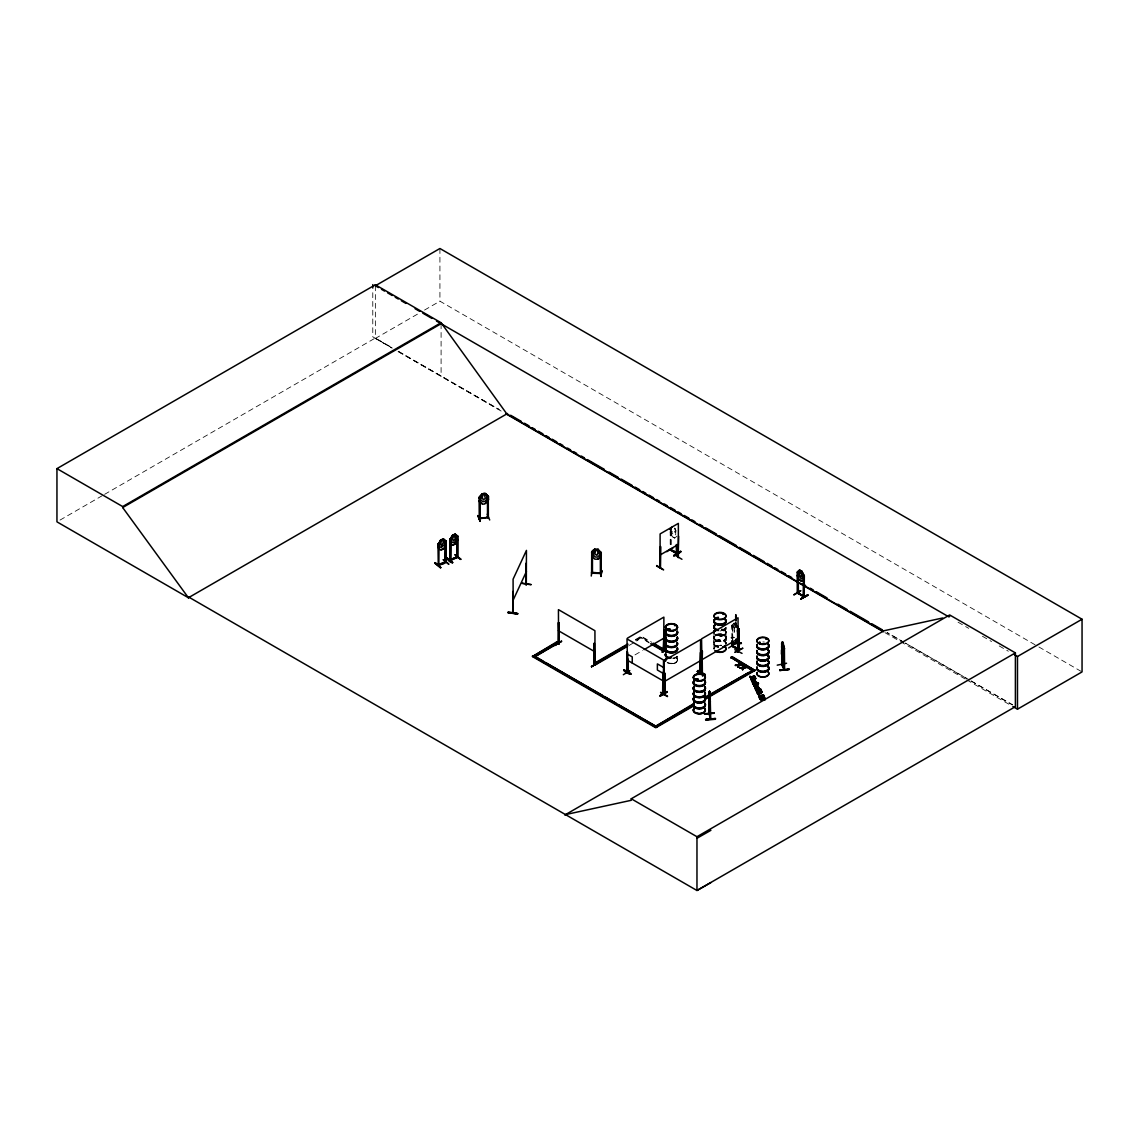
<?xml version="1.0" encoding="UTF-8"?>
<svg xmlns="http://www.w3.org/2000/svg" width="1139" height="1139" viewBox="0 0 1139 1139"><rect width="100%" height="100%" fill="white"/><g stroke="black" fill="none" stroke-linecap="round" stroke-linejoin="round"><path stroke-width="0.75" stroke-dasharray="5 3.75" d="M714.139 642.311L713.925 643.208L713.954 640.645M726.013 640.645L726.041 638.082M716.787 635.135L717.015 635.121A6.022 3.474 0 0 0 716.972 641.243A6.022 3.474 0 0 0 726.013 638.224L726.013 643.122M726.027 638.139L726.013 638.167A6.022 3.474 0 0 0 716.972 635.22L716.545 635.249M736.136 623.745L735.993 624.528L735.851 623.304M713.925 637.399L713.954 632.586M713.811 637.683L714.139 636.487M714.025 642.553L714.025 644.56M713.826 648.789L715.648 646.24L721.571 645.315M717.371 634.466L716.502 634.167M723.407 630.949L723.607 630.963M726.155 632.273L725.315 634.309M725.828 638.993L726.155 637.797M734.94 623.987L734.128 626.464L734.869 629.653M716.63 634.779L717.413 634.565L716.374 634.494M725.315 634.081L725.927 633.213M677.036 536.07L674.729 538.106L672.352 536.754L670.159 532.141M736.506 624.357L734.157 623.033L731.85 625.183L732.847 625.354L732.847 639.406M673.035 658.655A6.022 3.474 0 0 0 675.74 657.758A6.051 3.488 0 0 1 675.754 662.642A6.051 3.488 0 0 1 667.198 662.642C670.373 664.607 678.089 664.065 677.434 659.125M721.542 628.999A6.037 3.488 0 0 1 725.216 634.11L719.99 635.861L715.648 634.822M721.557 629.198A6.051 3.488 0 0 1 725.216 634.323L721.571 635.975L715.648 635.064M674.615 538.035L672.423 536.711L670.074 532.127M731.779 625.112C732.733 634.793 735.623 636.9 734.086 623.261L732.989 628.329L734.498 631.177M734.869 624.03L735.694 624.414M732.605 639.548L732.847 625.354M60.025 520.082L103.065 495.223M104.603 494.34L375.357 338.012L392.172 347.722M375.357 285.775L375.357 338.454L418.412 313.609M424.548 310.05L439.925 301.18L1037.387 646.126M635.363 639.605L641.257 636.203L651.907 642.353M635.363 640.26L641.257 636.858L650.383 642.125M636.701 640.374L641.257 637.74L636.701 641.029M629.098 645.429L635.178 641.912M634.978 654.882L642.581 650.483M674.544 663.197L675.811 662.642M671.483 663.681L673.064 663.553M735.822 625.126L736.036 627.019L735.709 619.929M734.271 637.313L731.053 637.883L734.242 637.413M731.039 637.755L734.271 637.612M717.285 634.295L717.442 634.338M725.301 630.394L723.051 629.098A6.051 3.488 0 0 1 724.788 634.281A6.051 3.488 0 0 1 715.705 634.622M723.051 629.34L724.319 629.895M671.213 529.55L671.213 532.055L674.245 535.757L675.74 534.618L675.74 532.112L674.615 531.443L673.847 533.807L672.366 531.657M734.086 623.076L736.463 624.414M732.605 625.496L731.993 625.14L731.993 639.193M391.944 347.851L372.78 336.831L372.78 289.819M398.081 351.382L499.167 409.513L398.294 351.253M903.839 642.225L886.996 632.529L903.796 642.239M969.702 680.097L905.377 643.094L969.531 680.197M971.225 680.965L1012.585 704.756M1038.939 647.009L1082.05 671.91M958.056 622.193L968.72 628.344M982.43 636.26L991.585 641.542M999.202 645.941L1008.342 651.223M971.054 681.065L1012.329 704.899M375.357 338.454L392.172 348.164M398.294 351.695L502.74 411.991M884.946 632.658L898.813 640.673M900.365 641.556L965.089 678.929M966.627 679.826L1011.318 705.625M649.059 642.239L639.933 636.972L649.059 642.894M724.319 629.682L725.301 630.636M725.315 630.422L726.155 632.458L725.913 631.533M725.315 630.65L725.927 631.504M677.42 659.097L675.811 657.488A6.122 3.531 0 0 0 676.78 656.733M676.267 531.173L674.729 528.083L676.865 532.71M674.615 528.183L675.74 532.112M735.623 624.457L736.392 627.746M725.942 636.744L726.155 637.683M725.828 636.487L726.041 637.399L726.027 627.475A6.022 3.474 0 0 1 719.99 630.949M725.828 642.311L726.155 643.507M713.811 637.797L714.139 638.993M721.542 645.528A6.037 3.488 0 0 0 713.954 648.903L713.925 643.905L714.139 644.802M713.925 638.082L713.954 643.065M736.05 621.937L736.05 628.97M735.78 622.464L735.78 629.483M735.723 621.951L735.723 628.984M732.22 624.998L732.22 639.05M677.506 656.819L677.491 660.164M671.085 530.831L671.085 544.883M670.843 530.973L670.843 545.026M670.458 530.475L670.458 546.293M670.216 530.617L670.216 546.421M441.092 323.718L441.092 376.397M439.925 248.501L439.925 301.18M762.845 641.94A6.037 3.488 0 0 1 764.411 642.069M725.201 628.23A6.022 3.474 0 0 1 724.247 628.956M722.994 629.511A6.022 3.474 0 0 1 721.542 629.853M725.216 634.11A6.037 3.488 0 0 1 715.719 634.836M725.899 628.045A6.122 3.531 0 0 1 721.571 630.55M725.899 627.746A6.122 3.531 0 0 1 721.571 630.251M724.233 629.554A6.008 3.474 0 0 1 724.233 634.451A6.008 3.474 0 0 1 715.733 634.451M718.424 647.408A6.037 3.488 0 0 1 715.719 641.584A6.037 3.488 0 0 1 725.814 643.136M718.396 647.123A6.122 3.531 0 0 1 713.954 643.094A6.122 3.531 0 0 1 720.517 640.189A6.122 3.531 0 0 1 726.113 643.706M714.167 649.486A6.022 3.474 0 0 1 721.542 645.229M718.424 646.439A6.037 3.488 0 0 1 714.153 642.168A6.037 3.488 0 0 1 721.542 639.705A6.037 3.488 0 0 1 725.814 643.976M718.396 646.824A6.122 3.531 0 0 1 713.954 642.795A6.122 3.531 0 0 1 720.517 639.89A6.122 3.531 0 0 1 726.113 643.407M721.542 629.54A6.008 3.474 0 0 1 724.76 634.993A6.008 3.474 0 0 1 714.779 634.622M725.216 634.323A6.051 3.488 0 0 1 715.705 635.049M676.694 658.114A6.008 3.474 0 0 1 675.142 662.599A6.008 3.474 0 0 1 667.226 662.3M677.306 656.206A6.022 3.474 0 0 1 676.694 657.032M674.544 658.029A6.122 3.531 0 0 1 673.064 658.37M676.78 656.434A6.122 3.531 0 0 1 675.811 657.16M674.544 657.716A6.122 3.531 0 0 1 673.064 658.071M715.662 640.389A6.122 3.531 0 0 0 725.899 638.808A6.122 3.531 0 0 0 718.396 634.48A6.122 3.531 0 0 0 715.662 640.389M715.662 640.09A6.122 3.531 0 0 0 725.899 638.509A6.122 3.531 0 0 0 718.396 634.181A6.122 3.531 0 0 0 715.662 640.09M715.719 639.719A6.022 3.474 0 0 0 725.799 638.153A6.022 3.474 0 0 0 718.424 633.896A6.022 3.474 0 0 0 715.719 639.719"/><path stroke-width="1.5" d="M710.181 697.737L710.722 719.335L709.526 713.868M755.242 677.705L754.844 676.21A1.623 0.94 0 0 0 754.118 675.868C751.626 676.239 751.37 678.872 749.932 676.324L749.846 677.221M755.242 677.036L753.79 677.961M760.539 699.104C760.581 698.534 761.834 699.189 764.184 697.552A1.623 0.94 0 0 1 764.91 697.894L765.266 699.602L764.596 699.075M783.945 648.262L784.244 669.86L784.315 648.191L782.465 641.812L781.881 643.649M735.822 618.52L735.993 616.256M735.723 617.594L735.922 615.217M709.455 694.619L709.697 692.341M797.328 593.22L798.325 593.447L798.254 572.333L797.3 572.148L799.621 570.112L801.899 571.351L804.177 576.007M803.721 575.494L803.394 596.694L804.162 597.107L804.333 575.85L803.422 575.693M456.867 557.455L456.81 536.441L457.793 536.341L455.144 534.077M487.748 496.405L487.506 496.49M513.205 612.241L512.692 613.038L512.977 591.44L513.205 613.01M709.255 693.694L709.554 691.202L709.284 714.424L709.682 713.512M508.079 612.682C537.466 616.142 488.403 610.02 517.448 614.035M508.193 612.355L517.562 613.722M508.208 612.013L517.562 613.394M783.119 643.521L783.02 649.145L782.849 642.923M782.607 650.326L782.778 656.548C784.088 637.783 782.934 667.867 784.016 659.509M736.25 641.969L736.349 643.279L736.292 639.207M601.264 556.017L598.046 559.277L601.264 556.074L601.264 552.671L598.046 549.197L594.772 549.126C588.365 552.97 594.928 552.144 591.696 552.315M591.668 555.59L594.772 559.149L598.046 559.221M591.269 576.063L591.867 570.383M592.593 572.689L591.639 572.39M592.465 552.144L592.451 573.472C588.493 571.208 604.966 573.871 600.168 573.173M595.868 549.696L596.921 549.738L597.989 552.629L596.921 555.348L594.829 553.967L595.868 549.624M598.046 549.197L599.555 555.191L597.477 557.099L595.355 557.014L593.234 554.935L594.772 549.069L591.554 552.344M600.267 552.657L601.164 552.5L601.178 573.814M601.164 552.5L600.438 552.472M600.338 552.472L600.395 573.515M591.582 572.618L601.178 573.045L600.168 572.96M601.677 570.824L600.922 576.462L601.663 570.482M601.008 576.391L601.734 570.838M783.219 654.697L783.091 649.088L782.721 650.298C782.151 640.275 781.653 656.52 782.707 651.252L783.219 654.726L783.703 653.715C780.799 637.228 784.842 648.048 783.418 653.644M709.113 713.939L709.141 692.697M709.64 714.324L709.028 692.697M710.223 718.866L710.266 697.723M438.928 543.83L437.974 544.171L439.042 543.858L438.857 565.186C435.668 563.762 442.502 566.111 445.776 562.04M445.961 562.253L438.131 565.442L445.093 562.011L438.757 564.36M457.807 556.572L456.924 556.928M736.065 616.854L735.822 615.103L736.278 620.456M656.733 565.528L663.624 569.856L656.577 566.026M782.336 664.934L781.625 643.35L782.564 641.798L782.621 650.013M782.237 649.33L781.824 654.227L782.92 658.584L783.461 657.773C782.578 651.423 781.496 649.301 782.322 649.202M759.912 698.905L759.998 698.022L759.941 699.161M752.509 683.129L752.509 682.916A1.481 0.854 0 0 1 752.936 682.389C759.087 683.215 756.965 681.15 752.936 681.948A1.481 0.854 0 0 0 752.509 682.475L753.278 684.212M752.907 677.15L754.146 676.737L754.417 678.559L755.655 678.317M762.973 698.833L764.625 698.819M762.276 699.118L764.212 697.979A1.623 0.94 0 0 1 764.91 698.335L765.266 699.602M668.949 629.782L667.625 629.027M669.091 629.682L667.725 629.055L668.137 629.739M669.191 629.54L668.436 628.828M674.573 625.667L675.541 625.582M695.587 679.57L696.598 679.029M696.812 679.3L695.502 679.171M703.09 675.256L702.791 675.84M715.847 618.15L716.958 617.694M716.232 618.078L717.698 618.292M702.692 675.285L702.45 675.811M723.165 614.462L723.906 614.035M724.062 614.248L723.678 613.949M723.293 614.405L723.308 613.878M758.716 642.894L759.884 642.325L759.941 643.193M759.898 642.382L758.845 643.165M766.618 638.637L765.935 638.979M766.775 639.221L766.063 639.107M441.633 540.128L440.793 543.317L441.633 545.738L443.384 542.264L442.502 539.772L441.576 540.071M454.333 534.917L452.639 538.462L453.479 540.883L455.216 538.875L454.276 534.86M752.922 677.335L751.299 678.161L749.975 677.321M762.988 699.019L761.407 700.243L759.941 698.72M709.042 692.797L709.554 691.202M623.973 669.789C639.904 677.05 624.044 673.975 623.987 669.789M623.93 670.145L630.807 674.117M630.493 674.345L623.631 670.373M660.606 692.64L667.454 696.598M660.62 692.298L667.511 696.185M698.093 670.843L704.998 674.715M704.998 674.416L698.136 670.444L697.296 671.512L704.187 675.441L705.041 674.359M800.276 571.023L799.55 574.924L801.03 577.074L801.799 574.739L800.361 570.981M440.679 539.914L439.497 546.364L441.234 547.631L444.666 544.243L443.37 538.975L445.961 541.196L446.047 544.47L443.413 548.898C440.38 551.817 436.764 547.603 438.202 544.385L440.679 539.914L443.413 538.875M781.696 664.578L784.444 669.305M784.088 669.76L783.959 668.479M784.614 669.775L784.315 648.191M435.155 562.638L440.793 567.635L435.141 562.666M435.112 563.036L440.793 567.635M440.352 567.792L434.785 563.179M446.901 558.21C459.373 565.528 447.869 563.122 447.015 557.783M446.944 558.181L452.553 562.737M452.567 562.395L446.958 557.839M764.682 698.848L764.454 699.688M783.02 652.49L782.92 646.895M738.243 667.212L738.94 665.062L741.859 664.692L738.94 665.503L738.243 667.212L738.257 665.119L735.395 665.133L738.257 665.546L739.04 663.069L739.04 665.133L741.859 665.133M742.685 669.775L743.383 667.625L746.301 667.255L743.383 668.066L742.685 669.775L742.699 667.682M739.04 663.069L738.357 665.19L735.395 665.575M742.13 669.461L743.482 665.632L744.038 666.386L743.482 665.632M743.482 666.073L742.785 667.753L739.837 668.137L742.785 667.312M737.688 666.899L738.257 665.546M738.94 665.503L739.595 663.382M744.038 665.945L743.482 667.71L746.301 667.696M482.238 494.013L480.686 500.021L482.765 501.715L484.815 501.431L486.851 499.153L486.851 496.647L485.314 493.586L482.167 493.87C474.963 503.78 481.341 491.478 485.371 493.486L488.503 496.39L488.503 499.722L485.371 503.509C482.124 506.841 474.522 496.091 482.238 503.865M525.905 563.634L526.318 584.777L526.446 550.393L513.091 579.182L513.162 613.01M521.747 583.154L531.016 584.449M526.303 583.937L525.834 584.748M525.876 584.222L526.474 583.439M662.086 652.149L666.201 649.771M793.954 594.942L800.859 590.671L794.025 594.615M554.793 645.386L561.555 641.442M666.799 551.703L673.277 547.617M623.346 674.715L629.824 670.629M728.576 647.991L735.054 643.905M513.091 600.253L526.446 571.465M480.074 521.32L477.853 515.511L480.16 521.377M558.822 643.236L558.124 642.837L559.149 643.108M558.195 643.677L558.437 622.435L559.135 643.905L558.124 643.606M594.117 663.653L594.942 663.781M594.003 664.322L594.316 643.151L594.772 664.763L594.017 664.407L594.316 643.151M670.786 549.553C671.782 551.675 669.76 547.759 670.914 549.567M626.706 672.978L627.461 673.348L627.005 651.736L626.763 672.978L627.703 673.177L627.617 652.092M662.798 692.711L663.282 694.064L662.87 672.451L662.798 693.48M731.993 640.944C730.384 646.795 734.598 648.319 732.605 641.3M732.021 646.283L738.798 650.098L738.969 628.842L738.072 628.7M738.115 649.016C745.945 652.149 721.428 640.631 738.343 648.803M738.143 649.771L738.969 649.899M665.432 650.383L665.731 649.458M797.556 593.006L804.333 596.921L803.863 595.797M752.281 676.851L754.146 676.295L754.303 677.876M782.465 645.158L781.553 646.795L782.479 651.779M783.205 657.018C785.284 652.59 782.607 659.951 782.379 655.139M627.603 671.497L628.315 671.839L628.23 659.239M663.553 650.725L664.208 650.355L663.482 651.551L663.88 629.924L663.482 651.551L664.179 651.095M700.855 672.85L700.115 673.22L700.884 672.807M702.236 672.323L701.467 672.708L702.236 671.554M701.895 672.836L702.407 651.423L701.553 651.65L702.407 651.423M738.371 651.779L738.286 630.721L737.431 630.935L738.286 630.721M450.66 559.534L450.788 560.274L450.873 539.032L449.805 539.317L449.72 560.416L457.607 556.416M438.202 544.385L440.793 540.043M449.948 539.53L452.582 535.116L455.258 534.02L456.497 539.388L454.788 542.079L453.066 542.776L451.329 541.509L452.624 535.188L450.033 539.53M660.051 567.777L660.107 533.92L678.36 523.385L678.36 557.583M755.755 683.073C753.562 680.026 750.729 684.14 756.453 682.987M668.137 628.828L667.383 629.54M759.798 642.311L759.656 643.236M488.503 499.722L485.299 503.367M488.46 517.433L479.177 518.017M445.691 561.299L444.893 561.627L445.776 561.271M449.962 559.818L450.588 559.292M627.333 673.306L627.304 671.341L628.23 671.113M663.197 651.408L663.952 650.967M664.094 693.694L665.005 693.523L664.279 694.705L664.293 673.59M664.094 694.463L665.005 694.292L664.905 673.234M700.627 673.405L699.873 673.847L700.884 673.576L700.556 652.376L700.115 673.989L700.798 652.519M702.364 672.565L702.165 651.294M737.474 651.181L737.73 652.177L737.517 628.386M801.785 581.303L804.106 579.281M670.102 528.88L672.352 526.901M781.738 664.578L784.216 669.803M784.572 669.732C781.482 668.351 781.254 645.927 782.322 659.225M753.933 686.062L755.627 684.297L757.577 684.938L755.413 683.884L757.577 685.365L755.627 684.724L753.933 686.062L755.129 684.069M753.705 685.593L755.129 684.511M717.542 618.32L716.289 618.32M696.726 679.214L695.758 679.798M450.759 539.231L449.805 539.317M709.127 713.897L710.38 719.293M445.036 562.31L445.15 561.798M591.711 573.188L601.178 573.529M660.421 546.549L660.364 567.977L660.648 546.692M678.018 557.469L678.602 536.327M675.114 555.248L681.948 559.277M670.003 528.838L670.843 529.222M738.656 629.027L737.275 625.909M670.216 528.866L671.085 529.08M676.509 552.472L670.914 549.781L677.192 552.785L677.036 553.825L676.965 544.997M676.58 544.513L676.965 553.782L670.131 549.923L670.843 550.294L670.6 549.026L670.458 549.795L677.207 553.611M673.818 555.704C694.847 542.506 659.566 564.446 680.937 551.959M680.595 551.39L673.79 555.334M558.366 643.464L559.064 643.862L559.064 622.791M554.85 645.528L561.641 641.115L554.85 645.087M598.302 662.272L591.483 666.685L598.331 662.328M663.553 651.494L664.108 630.066M666.173 651.779L661.004 648.846M662.642 693.751L662.87 672.451M742.03 653.387L734.797 649.714M660.093 695.573C681.321 683.073 645.414 704.742 667.24 692.199M660.093 695.602L666.899 691.629M742.699 648.262C736.107 651.351 728.832 655.751 742.699 648.248M702.122 672.366L701.553 638.851L738.044 617.779L738.115 651.608M737.816 651.38L738.072 650.839M738.286 651.793L737.673 631.077M189.245 597.363L188.505 597.804L56.95 521.847L56.95 468.627L375.357 284.793L441.092 322.736L506.827 413.913L883.181 631.205M375.357 284.793L375.357 285.775L439.925 248.501L1082.05 619.232L1082.05 671.91L1017.483 709.184L1012.87 706.507M56.95 468.627L122.685 506.57L441.092 322.736M710.907 882.554L696.968 890.499L189.159 597.32L188.405 597.747L122.685 507.553L441.092 323.718M188.405 597.747L507.567 413.485M660.107 554.992L678.36 544.456M693.907 705.753L655.779 727.764L532.454 656.562L556.601 641.969L557.939 643.393L535.116 656.562L557.939 642.738M532.454 656.562L555.077 643.492M627.375 638.196L663.88 617.124L663.738 651.01M627.76 643.991L594.302 663.311L595.64 664.08L627.575 645.642M627.76 644.66L594.302 663.966L595.64 664.735L627.575 646.297M665.746 629.212L665.674 650.241M665.347 632.344L665.418 635.704M644.105 649.614L663.88 638.196M652.092 643.991L662.741 650.141L664.065 649.372L653.43 643.222M650.568 643.777L662.741 650.796L664.065 650.027M666.244 649.472L662.143 651.85M797.4 593.277L797.3 572.034L799.578 570.013L798.425 575.309L801.429 579.025L802.895 577.886L801.899 571.351M797.229 575.423C797.741 578.213 801.714 584.15 804.106 579.395M804.333 575.85L801.828 571.394M797.77 593.049L804.091 597.064L804.091 575.992L803.351 575.636M803.65 595.982L798.083 593.035L803.949 596.295M808.049 595.199L800.859 599L807.75 594.686M800.859 599L807.807 595.056L800.916 598.929M701.553 659.922L738.044 638.851M664.051 681.72L700.556 660.648M730.882 657.388L753.691 671.227L730.882 657.388L732.206 656.619L755.015 670.458L704.642 699.545M730.882 658.057L732.206 657.288L755.015 670.458M694.107 703.432L655.779 726.226L692.569 704.984M704.842 697.239L752.366 670.458M704.842 697.894L747.768 673.106M532.454 655.907L655.779 727.095L693.907 705.084M704.642 698.89L755.015 669.789M564.773 815.04L883.935 630.764L942.736 617.979M565.514 814.599L631.248 800.304L631.248 798.781L949.655 614.946L1015.39 652.889L1015.39 706.664L696.968 890.499L696.968 836.724L1015.39 652.889M949.655 616.47L948.915 616.911L436.508 321.07M1014.436 654.74L1017.483 656.505L1082.05 619.232M696.968 838.261L710.907 830.317M445.007 562.282L445.691 540.997L445.862 562.31M759.3 697.638C771.16 691.088 750.345 701.225 764.44 697.296L764.269 696.513C755.043 697.694 764.696 698.15 763.486 694.818L758.56 695.587L758.716 696.385L762.973 695.715M760.368 697.111L763.742 695.36M700.513 673.448L700.556 639.577L664.051 660.648L663.98 694.562M664.535 694.164L664.678 673.092M760.268 643.165L759.001 642.638M696.783 679.826L696.313 678.972M445.89 541.153L444.979 541.296M457.01 536.597L457.878 536.284L455.216 534.12M440.722 549.838L443.413 548.898M452.525 545.083L455.258 544.043C462.548 530.717 453.066 552.187 450.033 542.819M443.512 559.662L448.681 563.947M455.344 554.807L460.939 559.363L455.301 554.764M449.99 539.473L450.047 560.587L457.807 557.341L457.821 536.227M755.371 689.18L757.99 687.785L755.527 689.522L759.485 689.494L760.069 690.718L761.293 690.476L760.226 690.647L760.539 691.743L760.226 691.088M756.282 688.768C764.853 686.39 748.921 687.543 758.916 688.255C752.836 690.533 759.756 686.703 759.813 690.177M757.99 688.227L754.744 687.372C757.891 685.479 760.254 687.031 755.67 687.885M758.19 686.248L754.901 688.141M755.67 687.443L758.36 686.632M457.152 556.914L457.522 556.444M450.474 559.32L456.924 557.156L450.047 560.545M457.479 557.17L457.522 536.142M450.474 560.089L450.66 539.003M438.714 564.132L438.956 565.072M479.092 517.761L479.177 518.786L488.36 517.448L488.275 496.177M526.232 584.763L526.118 563.15M445.221 562.524L445.192 541.239M438.273 565.385L437.974 544.171M759.685 693.58L761.123 692.398L757.563 693.466L757.734 694.263L761.236 693.01L756.951 692.142L757.122 692.939L760.638 693.124L757.563 693.907M732.633 646.625L732.847 641.157M663.282 693.295L663.154 693.224M797.556 592.237L797.87 593.547M752.309 678.83C749.419 680.581 751.968 678.887 754.061 678.559L755.442 681.193L751.868 681.62M757.948 691.003C752.381 693.195 766.846 690.747 760.411 691.999M757.948 691.43L757.421 692.213M783.418 643.62L783.162 651.181L782.222 649.216M782.379 645.286L782.066 650.17M782.65 646.297L782.479 650.027M784.543 648.675L782.479 641.926M782.308 650.084L781.753 646.71L781.653 650.07M784.016 652.106L783.404 653.53M782.479 655.124L781.525 650.056M783.874 656.149L783.077 651.038M786.565 663.254L777.225 665.162M779.731 670.116L789.213 669.405L779.745 670.188M779.745 670.487L789.113 669.12M779.774 670.572L789.213 669.39M754.402 677.591L755.2 677.919M754.943 679.883L754.588 678.474L755.655 678.759L755.484 677.961L751.142 678.73L751.213 680.154M754.374 679.656L751.768 680.04M754.317 679.542C758.517 682.788 749.405 678.289 752.253 681.549M753.804 681.321C750.316 681.108 751.598 677.477 754.303 681.236M754.303 680.795L754.317 679.57M751.868 681.179L754.886 681.079L754.317 680.011M752.58 682.902L753.861 683.386M753.107 683.856L758.432 683.414L755.413 684.311M758.432 683.414L753.107 684.283L754.815 684.411M760.069 690.718L756.097 690.747L755.94 689.949L759.642 689.38L759.314 688.682M761.08 690.006L760.254 689.252L761.123 690.561M759.813 689.736L755.94 689.949M758.403 690.006L756.097 690.747M760.254 689.693L761.08 689.565M759.713 691.159L759.542 690.362L756.965 690.803L756.866 692.313M760.069 690.291L761.123 690.12M757.421 691.772L760.539 691.302M756.951 692.583L762.29 692.142L760.411 692.441M763.742 695.801L758.716 696.385M759.3 697.196L764.269 696.513M759.998 698.449L760.838 698.349M764.454 699.261L765.266 699.161M484.274 494.155L483.249 494.298L482.253 497.302L483.249 499.921L485.328 498.327L484.246 494.098M479.263 518.758L479.078 497.487L480.089 497.33M479.149 497.672L480.017 497.572L480.017 518.416M488.289 516.75L487.335 516.622L488.247 517.234M487.278 514.187L489.699 519.982M739.04 664.706L741.859 664.692M739.837 667.696L746.301 667.255M739.837 668.137L742.699 668.123M735.395 665.133L738.357 664.749M704.571 675.228L697.395 671.412M704.244 675.342L697.353 671.384M668.038 628.885L669.091 629.141M709.597 692.355L709.796 700.627L709.255 696.2M710.28 698.25L709.868 693.082M709.455 701.24L709.028 696.043L709.981 703.105L710.394 701.61L709.868 703.105L709.554 701.168M714.11 713L704.443 713.854L714.096 713M704.5 714.025L714.096 713.299M705.767 719.307C735.239 716.702 685.849 721.898 715.349 718.538M715.42 719.293L705.753 719.706L715.42 719.207M487.535 516.85L487.62 517.576M732.562 645.799L732.021 645.514M736.933 648.76L732.22 646.084L732.22 640.816M594.658 664.72L594.458 663.453M663.496 693.793L663.496 660.008L627.005 638.936L627.703 673.177M797.627 593.049L797.627 571.977M735.609 616.583L735.922 615.103L735.68 617.025M736.036 617.053L736.107 619.844M731.694 643.022L741.389 643.393L731.694 643.094M731.694 643.464L741.361 643.108M756.282 689.209L759.314 689.123M755.371 688.739L759.485 689.052M455.016 554.878L460.583 559.434M443.142 559.733L448.752 564.289M757.99 687.785L754.744 687.372M668.052 629.81L668.508 629.81A6.022 3.474 0 0 0 667.226 630.451M696.456 679.271L695.545 679.826M695.915 680.083L696.911 679.214M521.648 583.339L531.03 584.763M700.627 672.636L699.873 673.847M716.958 617.523L717.698 618.007M591.611 573.415L591.711 552.116M738.371 648.746L738.627 650.042M558.452 642.695L558.722 643.976M558.58 643.507L558.437 609.636L594.928 630.707L595.014 664.621L594.316 664.222M752.253 681.122L752.267 680.097L753.804 680.88M664.208 650.355L663.425 650.995M660.62 649.059L666.23 652.092M698.065 670.871L705.041 674.801M375.357 285.775L378.419 287.541M381.48 289.306L384.541 291.071M387.587 292.837L392.172 295.485M395.233 297.251L398.294 299.016M401.355 300.781L405.94 303.43M415.109 308.726L419.693 311.374M422.754 313.14L431.923 318.422M799.507 570.055L801.87 571.422M799.55 580.007L801.899 581.374M510.642 415.251L521.391 421.458M524.467 423.238L529.08 425.901M532.141 427.666L535.216 429.446M538.291 431.211L542.904 433.874M545.98 435.653L549.041 437.433M552.116 439.198L556.729 441.861M559.804 443.641L562.865 445.406M567.478 448.068L570.554 449.848M573.629 451.613L576.69 453.393M581.303 456.056L584.378 457.821M587.453 459.601L604.353 469.353M608.952 472.016L618.178 477.341M621.239 479.106L632.003 485.314M635.064 487.093L639.677 489.756M642.752 491.521L645.827 493.301M648.903 495.081L653.501 497.729M656.577 499.508L659.652 501.288M664.251 503.936L667.326 505.716M670.401 507.496L675.014 510.158M678.089 511.924L681.15 513.703M684.226 515.469L688.839 518.131M691.914 519.911L694.975 521.676M699.588 524.339L702.663 526.118M705.739 527.884L716.488 534.091M719.563 535.871L736.463 545.624M739.524 547.403L750.288 553.611M753.349 555.376L764.112 561.598M767.173 563.364L771.786 566.026M774.862 567.806L777.937 569.571M781.012 571.351L785.611 574.013M788.686 575.779L791.762 577.558M802.511 583.766L805.586 585.531M810.199 588.194L813.26 589.974M816.336 591.739L827.085 597.961M837.848 604.168L847.06 609.479M850.135 611.259L868.573 621.894M871.634 623.674L882.398 629.881M505.816 413.77L883.408 631.775M654.953 644.759L661.033 648.276M663.453 667.397L657.374 663.895L657.374 670.031L663.453 673.548M627.518 654.142L632.259 656.89L632.259 663.04M627.005 660.008L663.496 681.079M558.437 630.707L594.928 651.779M557.939 643.393L556.601 641.969M535.316 656.676L542.919 661.061M545.965 662.827L602.303 695.345M605.35 697.111L616 703.261M619.047 705.013L655.594 726.113M631.248 798.781L696.968 836.724M803.508 596.765L803.55 575.551M677.192 553.554L677.207 544.869M738.969 649.842L738.969 628.842M445.89 562.225L445.691 540.997M443.356 538.818L446.047 541.139M676.381 553.483L676.338 544.641M670.216 549.197L670.216 550.023M485.314 493.586L488.403 496.433M760.04 699.019C762.176 702.222 763.514 695.545 764.696 699.047M782.237 659.182L783.176 661.047M758.432 683.856L758.261 683.058M761.293 690.917L760.895 689.152M760.254 689.252L760.439 690.106M750.772 676.666L749.932 676.324M757.563 693.466L757.734 694.263M487.506 517.562L487.478 496.291M755.2 677.249L754.844 676.651A1.623 0.94 0 0 0 754.118 676.31L752.922 677.463M749.875 677.036L751.64 678.559L752.922 677.022M760.539 698.663L761.365 699.859L762.318 698.677M750.473 676.979L751.64 678.118L752.253 676.993M709.455 691.216L709.967 693.138M783.205 646.995L784.045 652.134M736.734 642.752L736.776 642.382M736.62 642.709L736.677 639.691M735.951 639.221L736.349 643.222M710.181 697.638L710.266 719.25M741.389 643.378L731.722 643.749M709.455 696.086L709.725 698.577L709.725 692.968M752.238 676.694L752.253 677.434M735.965 616.868L736.036 620.342M762.988 698.72L762.988 699.46M1017.483 656.505L1017.483 709.184M798.254 575.85L798.325 593.447M782.322 659.68L782.336 665.005M781.852 643.592L781.995 649.202M781.995 656.221L782.023 665.062M781.496 650.739L781.411 654.128M762.119 691.345L762.29 692.142M758.773 687.515L758.916 688.255M757.364 684.482L757.577 685.365M755.484 677.961L755.655 678.759M753.164 683.485L753.278 684.653M743.482 667.269L743.383 668.066M736.05 616.669L736.107 620.698M735.78 620.698L735.723 616.683L735.723 620.2M701.795 651.793L701.724 672.907M657.118 726.995L533.792 655.793M627.988 660.791L627.888 671.739M600.196 572.76L600.168 573.729M479.889 497.359L479.932 518.686M456.81 536.441L456.924 557.697M372.78 284.593L372.78 288.082M122.685 506.57L122.685 507.553M704.657 686.774A6.122 3.531 0 0 1 699.36 692.071A6.122 3.531 0 0 1 694.064 686.774M704.571 687.13A6.022 3.474 0 0 1 699.36 692.355A6.022 3.474 0 0 1 694.149 687.13M704.571 691.672A6.008 3.474 0 0 1 699.36 696.883A6.008 3.474 0 0 1 694.149 691.672M704.571 692.042A6.022 3.474 0 0 1 699.36 697.253A6.022 3.474 0 0 1 694.149 692.042M704.657 680.951A6.122 3.531 0 0 1 699.36 686.262A6.122 3.531 0 0 1 694.064 680.951M695.032 680.225A6.122 3.531 0 0 1 697.78 679.314M704.571 686.162A6.022 3.474 0 0 1 699.36 691.373A6.022 3.474 0 0 1 694.149 686.162M704.571 681.321A6.022 3.474 0 0 1 699.36 686.532A6.022 3.474 0 0 1 694.149 681.321M695.103 680.595A6.022 3.474 0 0 1 697.794 679.698M704.657 686.475A6.122 3.531 0 0 1 699.36 691.772A6.122 3.531 0 0 1 694.064 686.475M704.657 680.652A6.122 3.531 0 0 1 699.36 685.963A6.122 3.531 0 0 1 694.064 680.652M695.032 679.926A6.122 3.531 0 0 1 697.78 679.015M704.571 680.353A6.022 3.474 0 0 1 699.36 685.564A6.022 3.474 0 0 1 694.149 680.353M695.103 679.627A6.022 3.474 0 0 1 697.794 678.73M704.657 703.347A6.122 3.531 0 0 1 699.36 708.643A6.122 3.531 0 0 1 694.064 703.347M704.571 703.703A6.022 3.474 0 0 1 699.36 708.928A6.022 3.474 0 0 1 694.149 703.703M704.571 708.244A6.008 3.474 0 0 1 699.36 713.455A6.008 3.474 0 0 1 694.149 708.244M704.557 692.54A5.994 3.46 0 0 1 699.36 697.737A5.994 3.46 0 0 1 694.164 692.54M704.6 692.227A6.051 3.488 0 0 1 699.36 697.467A6.051 3.488 0 0 1 694.121 692.227M704.657 697.524A6.122 3.531 0 0 1 699.36 702.834A6.122 3.531 0 0 1 694.064 697.524M704.571 702.735A6.022 3.474 0 0 1 699.36 707.945A6.022 3.474 0 0 1 694.149 702.735M704.571 697.894A6.022 3.474 0 0 1 699.36 703.105A6.022 3.474 0 0 1 694.149 697.894M704.657 703.048A6.122 3.531 0 0 1 699.36 708.344A6.122 3.531 0 0 1 694.064 703.048M704.657 697.225A6.122 3.531 0 0 1 699.36 702.535A6.122 3.531 0 0 1 694.064 697.225M704.571 696.926A6.022 3.474 0 0 1 699.36 702.137A6.022 3.474 0 0 1 694.149 696.926M768.085 643.692A6.037 3.488 0 0 1 763.643 648.888A6.037 3.488 0 0 1 757.022 644.532M768.07 650.483A6.022 3.474 0 0 1 763.643 655.665A6.022 3.474 0 0 1 757.036 651.323M768.156 650.113A6.122 3.531 0 0 1 763.657 655.381A6.122 3.531 0 0 1 756.937 650.967M768.156 649.814A6.122 3.531 0 0 1 763.657 655.082A6.122 3.531 0 0 1 756.937 650.668M768.156 644.304A6.122 3.531 0 0 1 763.657 649.572A6.122 3.531 0 0 1 756.937 645.158M768.156 644.005A6.122 3.531 0 0 1 763.657 649.273A6.122 3.531 0 0 1 756.937 644.859M768.07 644.66A6.022 3.474 0 0 1 763.643 649.856A6.022 3.474 0 0 1 757.036 645.5M768.07 649.501A6.022 3.474 0 0 1 763.643 654.697A6.022 3.474 0 0 1 757.036 650.341M768.056 655.395A6.008 3.474 0 0 1 763.643 660.577A6.008 3.474 0 0 1 757.051 656.235M756.837 656.762A6.008 3.474 0 0 0 764.411 660.122A6.008 3.474 0 0 0 768.056 655.039A6.051 3.488 0 0 1 763.643 660.364A6.051 3.488 0 0 1 757.008 655.993M768.085 661.232A6.037 3.488 0 0 1 763.643 666.429A6.037 3.488 0 0 1 757.022 662.072M768.085 660.264A6.037 3.488 0 0 1 763.643 665.461A6.037 3.488 0 0 1 757.022 661.104M768.07 667.055A6.022 3.474 0 0 1 763.643 672.238A6.022 3.474 0 0 1 757.036 667.895M768.156 666.685A6.122 3.531 0 0 1 763.657 671.953A6.122 3.531 0 0 1 756.937 667.539M768.156 666.386A6.122 3.531 0 0 1 763.657 671.654A6.122 3.531 0 0 1 756.937 667.24M768.156 660.876A6.122 3.531 0 0 1 763.657 666.144A6.122 3.531 0 0 1 756.937 661.731M768.156 660.577A6.122 3.531 0 0 1 763.657 665.845A6.122 3.531 0 0 1 756.937 661.432M768.07 666.073A6.022 3.474 0 0 1 763.643 671.27A6.022 3.474 0 0 1 757.036 666.913M768.085 671.896A6.037 3.488 0 0 1 763.643 677.107A6.037 3.488 0 0 1 757.022 672.736M768.085 671.711A6.051 3.488 0 0 1 763.643 676.922A6.051 3.488 0 0 1 757.008 672.551M718.396 630.55A6.122 3.531 0 0 1 714.68 625.368M716.972 630.493A6.037 3.488 0 0 1 714.751 625.724M713.954 632.401A6.037 3.488 0 0 1 714.751 630.664M725.287 619.559A6.122 3.531 0 0 1 719.99 624.855A6.122 3.531 0 0 1 714.68 619.559M715.662 618.819A6.122 3.531 0 0 1 718.396 617.908M718.424 629.867A6.037 3.488 0 0 1 714.751 624.756M725.201 619.915A6.022 3.474 0 0 1 719.99 625.14A6.022 3.474 0 0 1 714.765 619.915M715.719 619.203A6.022 3.474 0 0 1 718.424 618.292M718.396 630.251A6.122 3.531 0 0 1 714.68 625.069M725.287 619.246A6.122 3.531 0 0 1 719.99 624.556A6.122 3.531 0 0 1 714.68 619.246M715.662 618.52A6.122 3.531 0 0 1 718.396 617.609M725.201 618.947A6.022 3.474 0 0 1 719.99 624.158A6.022 3.474 0 0 1 714.765 618.947M715.719 618.221A6.022 3.474 0 0 1 718.424 617.324M713.968 632.885A6.008 3.474 0 0 1 714.779 631.148M713.939 632.572A6.051 3.488 0 0 1 714.751 630.835M725.187 646.852A5.994 3.46 0 0 1 723.635 651.337A5.994 3.46 0 0 1 715.748 651.038M725.201 647.166A6.022 3.474 0 0 1 722.994 651.921A6.022 3.474 0 0 1 714.765 650.64M725.799 644.945A6.022 3.474 0 0 1 725.201 645.785M724.247 646.496A6.022 3.474 0 0 1 722.994 647.052M724.319 646.197A6.122 3.531 0 0 1 723.051 646.767M677.292 642.382A6.008 3.474 0 0 1 671.483 646.753A6.008 3.474 0 0 1 665.674 642.382M677.392 631.661A6.122 3.531 0 0 1 671.483 636.103A6.122 3.531 0 0 1 665.575 631.661M667.155 630.081A6.122 3.531 0 0 1 669.903 629.155M677.306 632.017A6.022 3.474 0 0 1 671.483 636.388A6.022 3.474 0 0 1 665.66 632.017M677.392 631.362A6.122 3.531 0 0 1 671.483 635.804A6.122 3.531 0 0 1 665.575 631.362M667.155 629.782A6.122 3.531 0 0 1 669.903 628.856M677.306 631.034A6.037 3.488 0 0 1 671.483 635.42A6.037 3.488 0 0 1 665.646 631.034M667.212 629.468A6.037 3.488 0 0 1 668.465 628.913M677.306 637.826A6.037 3.488 0 0 1 671.483 642.211A6.037 3.488 0 0 1 665.646 637.826M677.392 637.47A6.122 3.531 0 0 1 671.483 641.926A6.122 3.531 0 0 1 665.575 637.47M677.392 637.171A6.122 3.531 0 0 1 671.483 641.627A6.122 3.531 0 0 1 665.575 637.171M677.306 636.843A6.037 3.488 0 0 1 671.483 641.243A6.037 3.488 0 0 1 665.646 636.843M677.321 642.752A6.051 3.488 0 0 1 671.483 647.137A6.051 3.488 0 0 1 665.646 642.752M677.292 643.236A6.008 3.474 0 0 1 671.483 647.607A6.008 3.474 0 0 1 665.674 643.236M665.66 660.734A6.022 3.474 0 0 1 665.66 658.94M677.321 642.923A6.051 3.488 0 0 1 671.483 647.322A6.051 3.488 0 0 1 665.646 642.923M677.306 648.589A6.022 3.474 0 0 1 671.483 652.96A6.022 3.474 0 0 1 665.66 648.589M677.306 647.607A6.037 3.488 0 0 1 671.483 651.992A6.037 3.488 0 0 1 665.646 647.607M668.465 658.314A6.037 3.488 0 0 1 665.646 654.398M669.903 658.37A6.122 3.531 0 0 1 665.575 654.042M669.903 658.071A6.122 3.531 0 0 1 665.575 653.743M671.483 657.801A6.022 3.474 0 0 1 665.66 653.43M677.392 648.233A6.122 3.531 0 0 1 671.483 652.675A6.122 3.531 0 0 1 665.575 648.233M677.392 647.934A6.122 3.531 0 0 1 671.483 652.376A6.122 3.531 0 0 1 665.575 647.934M665.646 661.061A6.037 3.488 0 0 1 665.646 659.253M797.328 592.38L798.339 592.65L797.328 592.38M598.331 662.627L591.483 666.685L598.331 662.627M696.342 680.211A6.022 3.474 0 0 0 705.383 677.207A6.022 3.474 0 0 0 696.342 674.188A6.022 3.474 0 0 0 696.342 680.211M695.117 680.154A5.994 3.46 0 0 0 705.155 678.602A5.994 3.46 0 0 0 697.808 674.359A5.994 3.46 0 0 0 695.117 680.154M695.089 679.869A6.051 3.488 0 0 0 705.198 678.303A6.051 3.488 0 0 0 697.794 674.032A6.051 3.488 0 0 0 695.089 679.869M699.36 713.783A6.022 3.474 0 0 0 704.571 708.572A6.051 3.488 0 0 1 699.36 713.811A6.051 3.488 0 0 1 694.121 708.572A6.022 3.474 0 0 0 699.36 713.783M759.841 643.563A6.008 3.474 0 0 0 768.868 640.559A6.008 3.474 0 0 0 759.841 637.555A6.008 3.474 0 0 0 759.841 643.563M759.841 644.048A6.008 3.474 0 0 0 768.868 641.043A6.008 3.474 0 0 0 759.841 638.039A6.008 3.474 0 0 0 759.841 644.048M764.411 660.962A6.008 3.474 0 0 0 768.056 655.879A6.008 3.474 0 0 1 764.411 660.99A6.008 3.474 0 0 1 756.837 657.63A6.008 3.474 0 0 0 764.411 660.962M716.972 618.819A6.037 3.488 0 0 0 726.027 615.8A6.037 3.488 0 0 0 716.972 612.782A6.037 3.488 0 0 0 716.972 618.819M714.765 630.266A6.022 3.474 0 0 0 714.167 632.914A6.008 3.474 0 0 1 714.779 630.266M716.986 619.317A6.008 3.474 0 0 0 725.999 616.313A6.008 3.474 0 0 0 716.986 613.309A6.008 3.474 0 0 0 716.986 619.317M668.451 630.095A6.051 3.488 0 0 0 677.534 627.076A6.051 3.488 0 0 0 668.451 624.058A6.051 3.488 0 0 0 668.451 630.095M668.479 630.579A6.008 3.474 0 0 0 677.491 627.575A6.008 3.474 0 0 0 668.479 624.556A6.008 3.474 0 0 0 668.479 630.579M668.451 630.28A6.051 3.488 0 0 0 677.534 627.262A6.051 3.488 0 0 0 668.451 624.243A6.051 3.488 0 0 0 668.451 630.28"/></g></svg>
